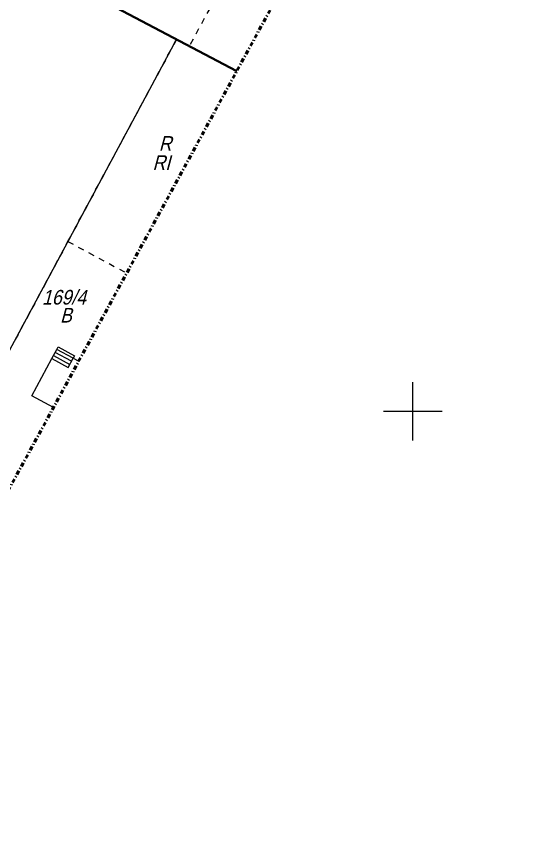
# Model space of a CAD drawing. Extents: x 7449598 to 7450455, y 5563374 to 5564952.
# Drawn here: x 7449716.1 to 7449760.3, y 5563514.3 to 5563583.7 of the extents above; entities that cross this region are included whole.
import ezdxf

# ---------------------------------------------------------------- set-up
doc = ezdxf.new("R2010")
doc.units = 0
doc.header["$MEASUREMENT"] = 0
doc.linetypes.add('218-500', pattern=[1, 0.5, -0.5])
doc.linetypes.add('DGN Style 4', pattern=[0.686427, 0.343214, -0.171607, 0, -0.171607])
for name, color, linetype, lineweight in [('EDZPD_219', 7, 'Continuous', 0), ('SZOPO_902', 7, 'Continuous', 0), ('Warstwa 15', 7, 'Continuous', 0), ('Warstwa 24', 7, 'Continuous', 0), ('Warstwa 26', 7, 'Continuous', 0), ('Warstwa 28', 7, 'Continuous', 0), ('Warstwa 29', 7, 'Continuous', 0), ('Warstwa 60', 7, 'Continuous', 0), ('Warstwa 8', 7, 'Continuous', 0)]:
    doc.layers.add(name, color=color, linetype=linetype, lineweight=lineweight)
doc.styles.add('Style-WORKING_1250 I 0.26180', font='WORKING_1250.shx', dxfattribs={"oblique": 14.999978})

msp = doc.modelspace()

# ---------------------------------------------------------------- linework, layer by layer
at = {"layer": 'EDZPD_219', "color": 96, "linetype": 'Continuous', "lineweight": 13}
for p in [(7449707.93, 5563593.25), (7449703.91, 5563533.63), (7449734.944, 5563579.051)]:
    msp.add_line(p, (7449729.79, 5563581.76), dxfattribs=at)
at = {"layer": 'SZOPO_902', "color": 7, "linetype": 'Continuous', "lineweight": 40, "flags": 128}
msp.add_lwpolyline([(7449709.28, 5563594.58), (7449707.99, 5563593.18), (7449708.28, 5563593.09), (7449734.942, 5563579.049)], dxfattribs=at)
at = {"layer": 'Warstwa 15', "color": 7, "linetype": 'Continuous', "lineweight": 13}
for p, q in [((7449719.56, 5563555.29), (7449719.67, 5563555.51)), ((7449719.67, 5563555.51), (7449721.08, 5563554.75)), ((7449719.13, 5563554.5), (7449719.56, 5563555.29)), ((7449719.27, 5563554.76), (7449720.68, 5563554)), ((7449720.82, 5563554.27), (7449719.41, 5563555.03)), ((7449720.96, 5563554.53), (7449719.56, 5563555.29)), ((7449721.08, 5563554.75), (7449720.96, 5563554.53)), ((7449717.42, 5563551.33), (7449719.13, 5563554.5)), ((7449719.13, 5563554.5), (7449720.54, 5563553.74)), ((7449720.54, 5563553.74), (7449720.96, 5563554.53)), ((7449720.96, 5563554.53), (7449721.429, 5563554.277)), ((7449719.275, 5563550.327), (7449717.42, 5563551.33))]:
    msp.add_line(p, q, dxfattribs=at)
at = {"layer": 'Warstwa 29', "color": 96, "linetype": '218-500', "lineweight": 13}
for p, q in [((7449707.93, 5563593.25), (7449729.79, 5563581.76)), ((7449729.79, 5563581.76), (7449707.93, 5563593.25)), ((7449736.89, 5563592.34), (7449730.89, 5563581.18)), ((7449720.51, 5563564.5), (7449729.79, 5563581.76)), ((7449729.79, 5563581.76), (7449720.51, 5563564.5)), ((7449729.79, 5563581.76), (7449730.89, 5563581.18)), ((7449730.89, 5563581.18), (7449729.79, 5563581.76)), ((7449730.89, 5563581.18), (7449734.943, 5563579.05)), ((7449734.943, 5563579.05), (7449730.89, 5563581.18)), ((7449714.69, 5563553.67), (7449720.51, 5563564.5)), ((7449720.51, 5563564.5), (7449714.69, 5563553.67)), ((7449720.51, 5563564.5), (7449725.536, 5563561.805))]:
    msp.add_line(p, q, dxfattribs=at)
at = {"layer": 'Warstwa 60', "color": 7, "linetype": 'Continuous', "lineweight": 13}
for p, q in [((7449750, 5563547.5), (7449750, 5563552.5)), ((7449747.5, 5563550), (7449752.5, 5563550))]:
    msp.add_line(p, q, dxfattribs=at)
at = {"layer": 'Warstwa 8', "color": 7, "linetype": 'DGN Style 4', "lineweight": 53, "flags": 128}
msp.add_lwpolyline([(7450242.249, 5564757.195), (7450281.761, 5564736.224), (7450381.947, 5564923.763), (7450454.953, 5564884.917), (7450405.405, 5564791.854), (7450392.833, 5564798.548), (7450342.944, 5564703.75), (7450227.046, 5564484.373), (7450154.831, 5564348.788), (7449690.291, 5563497.193), (7449618.905, 5563522.751), (7449629.01, 5563547.14), (7449943.259, 5564118.2), (7449916.282, 5564132.943), (7449953.147, 5564197.693), (7449979.298, 5564183.674), (7450084.831, 5564375.475), (7450052.492, 5564392.854)], close=True, dxfattribs=at)

# ---------------------------------------------------------------- texts
at = {"layer": 'Warstwa 24', "color": 96, "linetype": 'Continuous', "lineweight": 30, "style": 'Style-WORKING_1250 I 0.26180', "oblique": 15, "width": 0.899997}
msp.add_text('169/4', height=1.25, dxfattribs=at).set_placement((7449718.292, 5563559.116))
at = {"layer": 'Warstwa 26', "color": 96, "linetype": 'Continuous', "lineweight": 30, "style": 'Style-WORKING_1250 I 0.26180', "oblique": 15, "width": 0.899997}
msp.add_text('RI', height=1.25, dxfattribs=at).set_placement((7449727.745, 5563570.617))
at = {"layer": 'Warstwa 28', "color": 96, "linetype": 'Continuous', "lineweight": 30, "style": 'Style-WORKING_1250 I 0.26180', "oblique": 15, "width": 0.899997}
for s, p in [('R', (7449728.281, 5563572.249)), ('B', (7449719.84, 5563557.58))]:
    msp.add_text(s, height=1.25, dxfattribs=at).set_placement(p)

doc.saveas('drawing.dxf')
